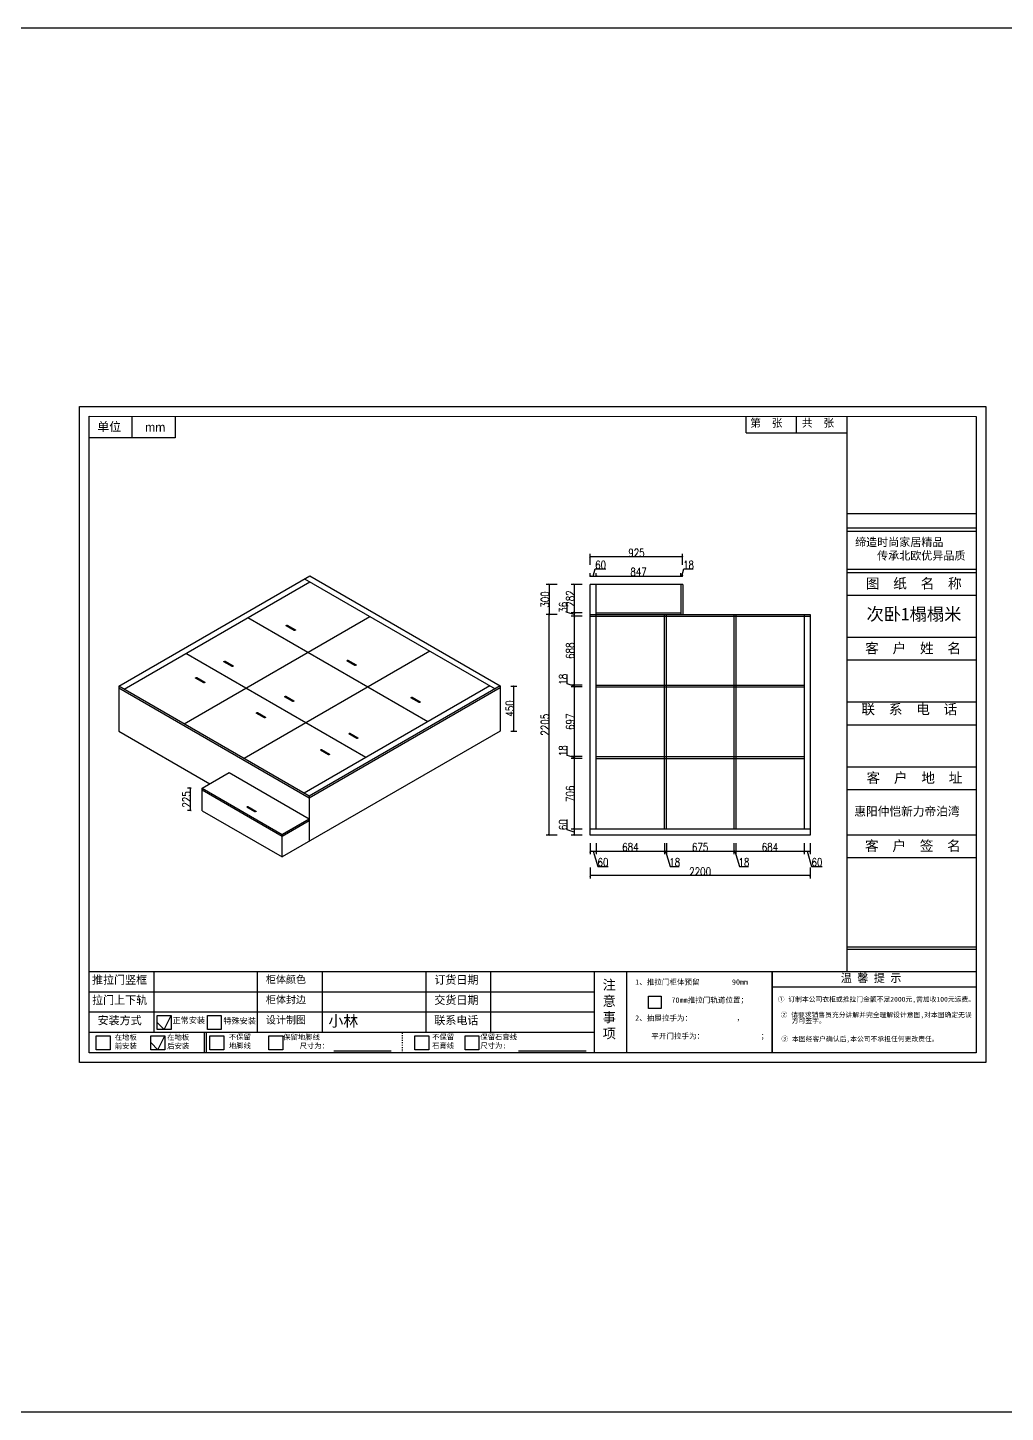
# Model space of a CAD drawing. Header units: millimetres. Extents: x 3255186 to 3429179, y -984851 to -941485.
# Drawn here: x 3290944 to 3300724, y -984851 to -971010 of the extents above; entities that cross this region are included whole.
import ezdxf

# ---------------------------------------------------------------- set-up
doc = ezdxf.new("R2010")
doc.units = ezdxf.units.MM
doc.header["$PDMODE"] = 35
doc.linetypes.add('ACAD_ISO03W100', pattern=[30, 12, -18])
doc.layers.add('块', color=7, linetype='Continuous', lineweight=30)
doc.styles.add('DIM_FONT', font='SIMPLEX.shx', dxfattribs={"width": 0.8})
doc.styles.add('ROMANS', font='romans')
doc.styles.get("Standard").update_dxf_attribs({"font": 'acaderef.shx', "bigfont": 'bigfont.shx'})
doc.styles.add('新宋体', font='', dxfattribs={"height": 80})
doc.styles.add('标注用字体', font='', dxfattribs={"height": 70})
doc.styles.get('新宋体').set_extended_font_data('NSimSun')
doc.styles.get('标注用字体').set_extended_font_data('FangSong_GB2312')
doc.dimstyles.new('ISO-25', dxfattribs={"dimtxt": 80, "dimasz": 20, "dimexe": 30, "dimexo": 80, "dimtad": 1, "dimdec": 0, "dimtxsty": 'DIM_FONT', "dimblk": 'ARCHTICK', "dimcen": 2.5, "dimadec": 0, "dimazin": 0, "dimtfac": 1, "dimtdec": 0, "dimtmove": 1, "dimatfit": 3, "dimfxl": 80, "dimfxlon": 1, "dimarcsym": 0})

# ---------------------------------------------------------------- blocks, each defined once
blk = doc.blocks.new('_ArchTick')
at = {"color": 0, "linetype": 'ByBlock', "const_width": 0.15}
blk.add_lwpolyline([(-0.5, -0.5), (0.5, 0.5)], dxfattribs=at)
blk = doc.blocks.new('*D675')
at = {"color": 0, "lineweight": -2, "ltscale": 5}
for p, q in [((3296571, -979163), (3296571, -979273)), ((3296571, -979243), (3296631, -979243)), ((3296601, -979243), (3296646, -979394)), ((3296631, -979163), (3296631, -979273)), ((3296646, -979394), (3296751, -979394))]:
    blk.add_line(p, q, dxfattribs=at)
at = {"layer": 'Defpoints', "color": 0, "ltscale": 5}
for p in [(3296571, -979021), (3296631, -979021), (3296631, -979243)]:
    blk.add_point(p, dxfattribs=at)
at = {"color": 0, "lineweight": -2, "ltscale": 5, "xscale": 20, "yscale": 20, "zscale": 20, "rotation": 180}
blk.add_blockref('_ArchTick', (3296571, -979243), dxfattribs=at)
at = {"color": 0, "lineweight": -2, "ltscale": 5, "xscale": 20, "yscale": 20, "zscale": 20}
blk.add_blockref('_ArchTick', (3296631, -979243), dxfattribs=at)
at = {"color": 0, "ltscale": 5, "insert": (3296699, -979353), "char_height": 80, "attachment_point": 5, "style": 'DIM_FONT'}
blk.add_mtext('60', dxfattribs=at)
blk = doc.blocks.new('*D676')
at = {"color": 0, "lineweight": -2, "ltscale": 5}
for p, q in [((3296631, -979163), (3296631, -979273)), ((3296631, -979243), (3297316, -979243)), ((3297316, -979163), (3297316, -979273))]:
    blk.add_line(p, q, dxfattribs=at)
at = {"layer": 'Defpoints', "color": 0, "ltscale": 5}
for p in [(3296631, -979021), (3297316, -979021), (3297316, -979243)]:
    blk.add_point(p, dxfattribs=at)
at = {"color": 0, "lineweight": -2, "ltscale": 5, "xscale": 20, "yscale": 20, "zscale": 20, "rotation": 180}
blk.add_blockref('_ArchTick', (3296631, -979243), dxfattribs=at)
at = {"color": 0, "lineweight": -2, "ltscale": 5, "xscale": 20, "yscale": 20, "zscale": 20}
blk.add_blockref('_ArchTick', (3297316, -979243), dxfattribs=at)
at = {"color": 0, "ltscale": 5, "insert": (3296973, -979202), "char_height": 80, "attachment_point": 5, "style": 'DIM_FONT'}
blk.add_mtext('684', dxfattribs=at)
blk = doc.blocks.new('*D677')
at = {"color": 0, "lineweight": -2, "ltscale": 5}
for p, q in [((3297316, -979163), (3297316, -979273)), ((3297316, -979243), (3297334, -979243)), ((3297325, -979243), (3297370, -979394)), ((3297334, -979163), (3297334, -979273)), ((3297370, -979394), (3297462, -979394))]:
    blk.add_line(p, q, dxfattribs=at)
at = {"layer": 'Defpoints', "color": 0, "ltscale": 5}
for p in [(3297316, -979021), (3297334, -979021), (3297334, -979243)]:
    blk.add_point(p, dxfattribs=at)
at = {"color": 0, "lineweight": -2, "ltscale": 5, "xscale": 20, "yscale": 20, "zscale": 20, "rotation": 180}
blk.add_blockref('_ArchTick', (3297316, -979243), dxfattribs=at)
at = {"color": 0, "lineweight": -2, "ltscale": 5, "xscale": 20, "yscale": 20, "zscale": 20}
blk.add_blockref('_ArchTick', (3297334, -979243), dxfattribs=at)
at = {"color": 0, "ltscale": 5, "insert": (3297416, -979353), "char_height": 80, "attachment_point": 5, "style": 'DIM_FONT'}
blk.add_mtext('18', dxfattribs=at)
blk = doc.blocks.new('*D678')
at = {"color": 0, "lineweight": -2, "ltscale": 5}
for p, q in [((3297334, -979163), (3297334, -979273)), ((3297334, -979243), (3298009, -979243)), ((3298009, -979163), (3298009, -979273))]:
    blk.add_line(p, q, dxfattribs=at)
at = {"layer": 'Defpoints', "color": 0, "ltscale": 5}
for p in [(3297334, -979021), (3298009, -979021), (3298009, -979243)]:
    blk.add_point(p, dxfattribs=at)
at = {"color": 0, "lineweight": -2, "ltscale": 5, "xscale": 20, "yscale": 20, "zscale": 20, "rotation": 180}
blk.add_blockref('_ArchTick', (3297334, -979243), dxfattribs=at)
at = {"color": 0, "lineweight": -2, "ltscale": 5, "xscale": 20, "yscale": 20, "zscale": 20}
blk.add_blockref('_ArchTick', (3298009, -979243), dxfattribs=at)
at = {"color": 0, "ltscale": 5, "insert": (3297671, -979202), "char_height": 80, "attachment_point": 5, "style": 'DIM_FONT'}
blk.add_mtext('675', dxfattribs=at)
blk = doc.blocks.new('*D679')
at = {"color": 0, "lineweight": -2, "ltscale": 5}
for p, q in [((3298009, -979163), (3298009, -979273)), ((3298009, -979243), (3298027, -979243)), ((3298018, -979243), (3298063, -979394)), ((3298027, -979163), (3298027, -979273)), ((3298063, -979394), (3298156, -979394))]:
    blk.add_line(p, q, dxfattribs=at)
at = {"layer": 'Defpoints', "color": 0, "ltscale": 5}
for p in [(3298009, -979021), (3298027, -979021), (3298027, -979243)]:
    blk.add_point(p, dxfattribs=at)
at = {"color": 0, "lineweight": -2, "ltscale": 5, "xscale": 20, "yscale": 20, "zscale": 20, "rotation": 180}
blk.add_blockref('_ArchTick', (3298009, -979243), dxfattribs=at)
at = {"color": 0, "lineweight": -2, "ltscale": 5, "xscale": 20, "yscale": 20, "zscale": 20}
blk.add_blockref('_ArchTick', (3298027, -979243), dxfattribs=at)
at = {"color": 0, "ltscale": 5, "insert": (3298109, -979353), "char_height": 80, "attachment_point": 5, "style": 'DIM_FONT'}
blk.add_mtext('18', dxfattribs=at)
blk = doc.blocks.new('*D680')
at = {"color": 0, "lineweight": -2, "ltscale": 5}
for p, q in [((3298027, -979163), (3298027, -979273)), ((3298027, -979243), (3298711, -979243)), ((3298711, -979163), (3298711, -979273))]:
    blk.add_line(p, q, dxfattribs=at)
at = {"layer": 'Defpoints', "color": 0, "ltscale": 5}
for p in [(3298027, -979021), (3298711, -979021), (3298711, -979243)]:
    blk.add_point(p, dxfattribs=at)
at = {"color": 0, "lineweight": -2, "ltscale": 5, "xscale": 20, "yscale": 20, "zscale": 20, "rotation": 180}
blk.add_blockref('_ArchTick', (3298027, -979243), dxfattribs=at)
at = {"color": 0, "lineweight": -2, "ltscale": 5, "xscale": 20, "yscale": 20, "zscale": 20}
blk.add_blockref('_ArchTick', (3298711, -979243), dxfattribs=at)
at = {"color": 0, "ltscale": 5, "insert": (3298369, -979202), "char_height": 80, "attachment_point": 5, "style": 'DIM_FONT'}
blk.add_mtext('684', dxfattribs=at)
blk = doc.blocks.new('*D681')
at = {"color": 0, "lineweight": -2, "ltscale": 5}
for p, q in [((3298711, -979163), (3298711, -979273)), ((3298711, -979243), (3298771, -979243)), ((3298741, -979243), (3298786, -979394)), ((3298771, -979163), (3298771, -979273)), ((3298786, -979394), (3298891, -979394))]:
    blk.add_line(p, q, dxfattribs=at)
at = {"layer": 'Defpoints', "color": 0, "ltscale": 5}
for p in [(3298711, -979021), (3298771, -979021), (3298771, -979243)]:
    blk.add_point(p, dxfattribs=at)
at = {"color": 0, "lineweight": -2, "ltscale": 5, "xscale": 20, "yscale": 20, "zscale": 20, "rotation": 180}
blk.add_blockref('_ArchTick', (3298711, -979243), dxfattribs=at)
at = {"color": 0, "lineweight": -2, "ltscale": 5, "xscale": 20, "yscale": 20, "zscale": 20}
blk.add_blockref('_ArchTick', (3298771, -979243), dxfattribs=at)
at = {"color": 0, "ltscale": 5, "insert": (3298839, -979353), "char_height": 80, "attachment_point": 5, "style": 'DIM_FONT'}
blk.add_mtext('60', dxfattribs=at)
blk = doc.blocks.new('*D682')
at = {"color": 0, "lineweight": -2, "ltscale": 5}
for p, q in [((3296571, -979406), (3296571, -979516)), ((3298771, -979486), (3296571, -979486)), ((3298771, -979406), (3298771, -979516))]:
    blk.add_line(p, q, dxfattribs=at)
at = {"layer": 'Defpoints', "color": 0, "ltscale": 5}
for p in [(3296571, -979081), (3298771, -979081), (3296571, -979486)]:
    blk.add_point(p, dxfattribs=at)
at = {"color": 0, "lineweight": -2, "ltscale": 5, "xscale": 20, "yscale": 20, "zscale": 20, "rotation": 180}
blk.add_blockref('_ArchTick', (3296571, -979486), dxfattribs=at)
at = {"color": 0, "lineweight": -2, "ltscale": 5, "xscale": 20, "yscale": 20, "zscale": 20}
blk.add_blockref('_ArchTick', (3298771, -979486), dxfattribs=at)
at = {"color": 0, "ltscale": 5, "insert": (3297671, -979446), "char_height": 80, "attachment_point": 5, "style": 'DIM_FONT'}
blk.add_mtext('2200', dxfattribs=at)
blk = doc.blocks.new('*D683')
at = {"color": 0, "lineweight": -2, "ltscale": 5}
for p, q in [((3296571, -976496), (3296571, -976462)), ((3296601, -976492), (3296622, -976421)), ((3296622, -976421), (3296727, -976421)), ((3296631, -976496), (3296631, -976462)), ((3296571, -976492), (3296631, -976492))]:
    blk.add_line(p, q, dxfattribs=at)
at = {"layer": 'Defpoints', "color": 0, "ltscale": 5}
for p in [(3296571, -976576), (3296631, -976492), (3296631, -976576)]:
    blk.add_point(p, dxfattribs=at)
at = {"color": 0, "lineweight": -2, "ltscale": 5, "xscale": 20, "yscale": 20, "zscale": 20, "rotation": 180}
blk.add_blockref('_ArchTick', (3296571, -976492), dxfattribs=at)
at = {"color": 0, "lineweight": -2, "ltscale": 5, "xscale": 20, "yscale": 20, "zscale": 20}
blk.add_blockref('_ArchTick', (3296631, -976492), dxfattribs=at)
at = {"color": 0, "ltscale": 5, "insert": (3296675, -976380), "char_height": 80, "attachment_point": 5, "style": 'DIM_FONT'}
blk.add_mtext('60', dxfattribs=at)
blk = doc.blocks.new('*D684')
at = {"color": 0, "lineweight": -2, "ltscale": 5}
for p, q in [((3296631, -976496), (3296631, -976462)), ((3297478, -976496), (3297478, -976462)), ((3296631, -976492), (3297478, -976492))]:
    blk.add_line(p, q, dxfattribs=at)
at = {"layer": 'Defpoints', "color": 0, "ltscale": 5}
for p in [(3296631, -976576), (3297478, -976492), (3297478, -976576)]:
    blk.add_point(p, dxfattribs=at)
at = {"color": 0, "lineweight": -2, "ltscale": 5, "xscale": 20, "yscale": 20, "zscale": 20, "rotation": 180}
blk.add_blockref('_ArchTick', (3296631, -976492), dxfattribs=at)
at = {"color": 0, "lineweight": -2, "ltscale": 5, "xscale": 20, "yscale": 20, "zscale": 20}
blk.add_blockref('_ArchTick', (3297478, -976492), dxfattribs=at)
at = {"color": 0, "ltscale": 5, "insert": (3297055, -976451), "char_height": 80, "attachment_point": 5, "style": 'DIM_FONT'}
blk.add_mtext('847', dxfattribs=at)
blk = doc.blocks.new('*D685')
at = {"color": 0, "lineweight": -2, "ltscale": 5}
for p, q in [((3297478, -976496), (3297478, -976462)), ((3297487, -976492), (3297508, -976421)), ((3297496, -976496), (3297496, -976462)), ((3297508, -976421), (3297601, -976421)), ((3297478, -976492), (3297496, -976492))]:
    blk.add_line(p, q, dxfattribs=at)
at = {"layer": 'Defpoints', "color": 0, "ltscale": 5}
for p in [(3297478, -976576), (3297496, -976492), (3297496, -976576)]:
    blk.add_point(p, dxfattribs=at)
at = {"color": 0, "lineweight": -2, "ltscale": 5, "xscale": 20, "yscale": 20, "zscale": 20, "rotation": 180}
blk.add_blockref('_ArchTick', (3297478, -976492), dxfattribs=at)
at = {"color": 0, "lineweight": -2, "ltscale": 5, "xscale": 20, "yscale": 20, "zscale": 20}
blk.add_blockref('_ArchTick', (3297496, -976492), dxfattribs=at)
at = {"color": 0, "ltscale": 5, "insert": (3297555, -976380), "char_height": 80, "attachment_point": 5, "style": 'DIM_FONT'}
blk.add_mtext('18', dxfattribs=at)
blk = doc.blocks.new('*D686')
at = {"color": 0, "lineweight": -2, "ltscale": 5}
for p, q in [((3296571, -976381), (3296571, -976271)), ((3297496, -976301), (3296571, -976301)), ((3297496, -976381), (3297496, -976271))]:
    blk.add_line(p, q, dxfattribs=at)
at = {"layer": 'Defpoints', "color": 0, "ltscale": 5}
for p in [(3296571, -976301), (3296571, -976576), (3297496, -976576)]:
    blk.add_point(p, dxfattribs=at)
at = {"color": 0, "lineweight": -2, "ltscale": 5, "xscale": 20, "yscale": 20, "zscale": 20, "rotation": 180}
blk.add_blockref('_ArchTick', (3296571, -976301), dxfattribs=at)
at = {"color": 0, "lineweight": -2, "ltscale": 5, "xscale": 20, "yscale": 20, "zscale": 20}
blk.add_blockref('_ArchTick', (3297496, -976301), dxfattribs=at)
at = {"color": 0, "ltscale": 5, "insert": (3297034, -976260), "char_height": 80, "attachment_point": 5, "style": 'DIM_FONT'}
blk.add_mtext('925', dxfattribs=at)
blk = doc.blocks.new('*D687')
at = {"color": 0, "lineweight": -2, "ltscale": 5}
for p, q in [((3296491, -976576), (3296381, -976576)), ((3296411, -976576), (3296411, -976858)), ((3296491, -976858), (3296381, -976858))]:
    blk.add_line(p, q, dxfattribs=at)
at = {"layer": 'Defpoints', "color": 0, "ltscale": 5}
for p in [(3296631, -976576), (3296411, -976858), (3296631, -976858)]:
    blk.add_point(p, dxfattribs=at)
at = {"color": 0, "lineweight": -2, "ltscale": 5, "xscale": 20, "yscale": 20, "zscale": 20}
for p, rotation in [((3296411, -976576), 90), ((3296411, -976858), 270)]:
    blk.add_blockref('_ArchTick', p, dxfattribs=dict(at, rotation=rotation))
at = {"color": 0, "ltscale": 5, "insert": (3296371, -976717), "char_height": 80, "attachment_point": 5, "rotation": 90, "style": 'DIM_FONT'}
blk.add_mtext('282', dxfattribs=at)
blk = doc.blocks.new('*D688')
at = {"color": 0, "lineweight": -2, "ltscale": 5}
for p, q in [((3296340, -976855), (3296340, -976753)), ((3296411, -976876), (3296340, -976855)), ((3296491, -976858), (3296381, -976858)), ((3296491, -976894), (3296381, -976894)), ((3296411, -976858), (3296411, -976894))]:
    blk.add_line(p, q, dxfattribs=at)
at = {"layer": 'Defpoints', "color": 0, "ltscale": 5}
for p in [(3296411, -976894), (3296631, -976858), (3296631, -976894)]:
    blk.add_point(p, dxfattribs=at)
at = {"color": 0, "lineweight": -2, "ltscale": 5, "xscale": 20, "yscale": 20, "zscale": 20}
for p, rotation in [((3296411, -976858), 90), ((3296411, -976894), 270)]:
    blk.add_blockref('_ArchTick', p, dxfattribs=dict(at, rotation=rotation))
at = {"color": 0, "ltscale": 5, "insert": (3296300, -976804), "char_height": 80, "attachment_point": 5, "rotation": 90, "style": 'DIM_FONT'}
blk.add_mtext('36', dxfattribs=at)
blk = doc.blocks.new('*D689')
at = {"color": 0, "lineweight": -2, "ltscale": 5}
for p, q in [((3296491, -976894), (3296381, -976894)), ((3296411, -976894), (3296411, -977582)), ((3296491, -977582), (3296381, -977582))]:
    blk.add_line(p, q, dxfattribs=at)
at = {"layer": 'Defpoints', "color": 0, "ltscale": 5}
for p in [(3296631, -976894), (3296411, -977582), (3296631, -977582)]:
    blk.add_point(p, dxfattribs=at)
at = {"color": 0, "lineweight": -2, "ltscale": 5, "xscale": 20, "yscale": 20, "zscale": 20}
for p, rotation in [((3296411, -976894), 90), ((3296411, -977582), 270)]:
    blk.add_blockref('_ArchTick', p, dxfattribs=dict(at, rotation=rotation))
at = {"color": 0, "ltscale": 5, "insert": (3296371, -977238), "char_height": 80, "attachment_point": 5, "rotation": 90, "style": 'DIM_FONT'}
blk.add_mtext('688', dxfattribs=at)
blk = doc.blocks.new('*D690')
at = {"color": 0, "lineweight": -2, "ltscale": 5}
for p, q in [((3296340, -977570), (3296340, -977477)), ((3296411, -977591), (3296340, -977570)), ((3296491, -977582), (3296381, -977582)), ((3296411, -977582), (3296411, -977600)), ((3296491, -977600), (3296381, -977600))]:
    blk.add_line(p, q, dxfattribs=at)
at = {"layer": 'Defpoints', "color": 0, "ltscale": 5}
for p in [(3296631, -977582), (3296411, -977600), (3296631, -977600)]:
    blk.add_point(p, dxfattribs=at)
at = {"color": 0, "lineweight": -2, "ltscale": 5, "xscale": 20, "yscale": 20, "zscale": 20}
for p, rotation in [((3296411, -977582), 90), ((3296411, -977600), 270)]:
    blk.add_blockref('_ArchTick', p, dxfattribs=dict(at, rotation=rotation))
at = {"color": 0, "ltscale": 5, "insert": (3296300, -977523), "char_height": 80, "attachment_point": 5, "rotation": 90, "style": 'DIM_FONT'}
blk.add_mtext('18', dxfattribs=at)
blk = doc.blocks.new('*D691')
at = {"color": 0, "lineweight": -2, "ltscale": 5}
for p, q in [((3296491, -977600), (3296381, -977600)), ((3296411, -977600), (3296411, -978297)), ((3296491, -978297), (3296381, -978297))]:
    blk.add_line(p, q, dxfattribs=at)
at = {"layer": 'Defpoints', "color": 0, "ltscale": 5}
for p in [(3296631, -977600), (3296411, -978297), (3296631, -978297)]:
    blk.add_point(p, dxfattribs=at)
at = {"color": 0, "lineweight": -2, "ltscale": 5, "xscale": 20, "yscale": 20, "zscale": 20}
for p, rotation in [((3296411, -977600), 90), ((3296411, -978297), 270)]:
    blk.add_blockref('_ArchTick', p, dxfattribs=dict(at, rotation=rotation))
at = {"color": 0, "ltscale": 5, "insert": (3296371, -977948), "char_height": 80, "attachment_point": 5, "rotation": 90, "style": 'DIM_FONT'}
blk.add_mtext('697', dxfattribs=at)
blk = doc.blocks.new('*D692')
at = {"color": 0, "lineweight": -2, "ltscale": 5}
for p, q in [((3296340, -978285), (3296340, -978192)), ((3296411, -978306), (3296340, -978285)), ((3296491, -978297), (3296381, -978297)), ((3296491, -978315), (3296381, -978315)), ((3296411, -978297), (3296411, -978315))]:
    blk.add_line(p, q, dxfattribs=at)
at = {"layer": 'Defpoints', "color": 0, "ltscale": 5}
for p in [(3296411, -978315), (3296631, -978297), (3296631, -978315)]:
    blk.add_point(p, dxfattribs=at)
at = {"color": 0, "lineweight": -2, "ltscale": 5, "xscale": 20, "yscale": 20, "zscale": 20}
for p, rotation in [((3296411, -978297), 90), ((3296411, -978315), 270)]:
    blk.add_blockref('_ArchTick', p, dxfattribs=dict(at, rotation=rotation))
at = {"color": 0, "ltscale": 5, "insert": (3296300, -978238), "char_height": 80, "attachment_point": 5, "rotation": 90, "style": 'DIM_FONT'}
blk.add_mtext('18', dxfattribs=at)
blk = doc.blocks.new('*D693')
at = {"color": 0, "lineweight": -2, "ltscale": 5}
for p, q in [((3296491, -978315), (3296381, -978315)), ((3296411, -978315), (3296411, -979021)), ((3296491, -979021), (3296381, -979021))]:
    blk.add_line(p, q, dxfattribs=at)
at = {"layer": 'Defpoints', "color": 0, "ltscale": 5}
for p in [(3296631, -978315), (3296411, -979021), (3296631, -979021)]:
    blk.add_point(p, dxfattribs=at)
at = {"color": 0, "lineweight": -2, "ltscale": 5, "xscale": 20, "yscale": 20, "zscale": 20}
for p, rotation in [((3296411, -978315), 90), ((3296411, -979021), 270)]:
    blk.add_blockref('_ArchTick', p, dxfattribs=dict(at, rotation=rotation))
at = {"color": 0, "ltscale": 5, "insert": (3296371, -978668), "char_height": 80, "attachment_point": 5, "rotation": 90, "style": 'DIM_FONT'}
blk.add_mtext('706', dxfattribs=at)
blk = doc.blocks.new('*D694')
at = {"color": 0, "lineweight": -2, "ltscale": 5}
for p, q in [((3296340, -979030), (3296340, -978925)), ((3296411, -979051), (3296340, -979030)), ((3296491, -979021), (3296381, -979021)), ((3296491, -979081), (3296381, -979081)), ((3296411, -979021), (3296411, -979081))]:
    blk.add_line(p, q, dxfattribs=at)
at = {"layer": 'Defpoints', "color": 0, "ltscale": 5}
for p in [(3296411, -979081), (3296571, -979081), (3296631, -979021)]:
    blk.add_point(p, dxfattribs=at)
at = {"color": 0, "lineweight": -2, "ltscale": 5, "xscale": 20, "yscale": 20, "zscale": 20}
for p, rotation in [((3296411, -979021), 90), ((3296411, -979081), 270)]:
    blk.add_blockref('_ArchTick', p, dxfattribs=dict(at, rotation=rotation))
at = {"color": 0, "ltscale": 5, "insert": (3296300, -978977), "char_height": 80, "attachment_point": 5, "rotation": 90, "style": 'DIM_FONT'}
blk.add_mtext('60', dxfattribs=at)
blk = doc.blocks.new('*D695')
at = {"color": 0, "lineweight": -2, "ltscale": 5}
for p, q in [((3296240, -976876), (3296130, -976876)), ((3296160, -979081), (3296160, -976876)), ((3296240, -979081), (3296130, -979081))]:
    blk.add_line(p, q, dxfattribs=at)
at = {"layer": 'Defpoints', "color": 0, "ltscale": 5}
for p in [(3296160, -976876), (3296571, -976876), (3296571, -979081)]:
    blk.add_point(p, dxfattribs=at)
at = {"color": 0, "lineweight": -2, "ltscale": 5, "xscale": 20, "yscale": 20, "zscale": 20}
for p, rotation in [((3296160, -976876), 90), ((3296160, -979081), 270)]:
    blk.add_blockref('_ArchTick', p, dxfattribs=dict(at, rotation=rotation))
at = {"color": 0, "ltscale": 5, "insert": (3296119, -977978), "char_height": 80, "attachment_point": 5, "rotation": 90, "style": 'DIM_FONT'}
blk.add_mtext('2205', dxfattribs=at)
blk = doc.blocks.new('*D696')
at = {"color": 0, "lineweight": -2, "ltscale": 5}
for p, q in [((3296240, -976576), (3296130, -976576)), ((3296160, -976576), (3296160, -976876)), ((3296240, -976876), (3296130, -976876))]:
    blk.add_line(p, q, dxfattribs=at)
at = {"layer": 'Defpoints', "color": 0, "ltscale": 5}
for p in [(3296571, -976576), (3296160, -976876), (3296571, -976876)]:
    blk.add_point(p, dxfattribs=at)
at = {"color": 0, "lineweight": -2, "ltscale": 5, "xscale": 20, "yscale": 20, "zscale": 20}
for p, rotation in [((3296160, -976576), 90), ((3296160, -976876), 270)]:
    blk.add_blockref('_ArchTick', p, dxfattribs=dict(at, rotation=rotation))
at = {"color": 0, "ltscale": 5, "insert": (3296119, -976726), "char_height": 80, "attachment_point": 5, "rotation": 90, "style": 'DIM_FONT'}
blk.add_mtext('300', dxfattribs=at)
blk = doc.blocks.new('*D697')
at = {"color": 0, "lineweight": -2, "ltscale": 5}
for p, q in [((3295778, -977591), (3295838, -977591)), ((3295808, -978041), (3295808, -977591)), ((3295778, -978041), (3295838, -978041))]:
    blk.add_line(p, q, dxfattribs=at)
at = {"layer": 'Defpoints', "color": 0, "ltscale": 5}
for p in [(3295671, -977591, 260), (3295808, -977591), (3295671, -978041, 260)]:
    blk.add_point(p, dxfattribs=at)
at = {"color": 0, "lineweight": -2, "ltscale": 5, "xscale": 20, "yscale": 20, "zscale": 20}
for p, rotation in [((3295808, -977591), 90), ((3295808, -978041), 270)]:
    blk.add_blockref('_ArchTick', p, dxfattribs=dict(at, rotation=rotation))
at = {"color": 0, "ltscale": 5, "insert": (3295767, -977816), "char_height": 80, "attachment_point": 5, "rotation": 90, "style": 'DIM_FONT'}
blk.add_mtext('450', dxfattribs=at)
blk = doc.blocks.new('*D700')
at = {"color": 0, "lineweight": -2, "ltscale": 5}
for p, q in [((3292581, -978612), (3292542, -978612)), ((3292572, -978837), (3292572, -978612)), ((3292581, -978837), (3292542, -978837))]:
    blk.add_line(p, q, dxfattribs=at)
at = {"layer": 'Defpoints', "color": 0, "ltscale": 5}
for p in [(3292572, -978612), (3292689, -978612, -395), (3292689, -978837, -395)]:
    blk.add_point(p, dxfattribs=at)
at = {"color": 0, "lineweight": -2, "ltscale": 5, "xscale": 20, "yscale": 20, "zscale": 20}
for p, rotation in [((3292572, -978612), 90), ((3292572, -978837), 270)]:
    blk.add_blockref('_ArchTick', p, dxfattribs=dict(at, rotation=rotation))
at = {"color": 0, "ltscale": 5, "insert": (3292532, -978725), "char_height": 80, "attachment_point": 5, "rotation": 90, "style": 'DIM_FONT'}
blk.add_mtext('225', dxfattribs=at)
blk = doc.blocks.new('*D882')
at = {"color": 0, "lineweight": -2, "ltscale": 5}
for p, q in [((3374292, -976336), (3374322, -976336)), ((3374292, -976336), (3374292, -976936)), ((3374212, -976936), (3374322, -976936))]:
    blk.add_line(p, q, dxfattribs=at)
at = {"layer": 'Defpoints', "color": 0, "ltscale": 5}
for p in [(3374263, -976336), (3292530, -976936), (3374292, -976936)]:
    blk.add_point(p, dxfattribs=at)
at = {"color": 0, "lineweight": -2, "ltscale": 5, "xscale": 20, "yscale": 20, "zscale": 20}
for p, rotation in [((3374292, -976336), 90), ((3374292, -976936), 270)]:
    blk.add_blockref('_ArchTick', p, dxfattribs=dict(at, rotation=rotation))
at = {"color": 0, "ltscale": 5, "insert": (3374251, -976636), "char_height": 80, "attachment_point": 5, "rotation": 90, "style": 'DIM_FONT'}
blk.add_mtext('600', dxfattribs=at)
blk = doc.blocks.new('M')
for p, q in [((7224, 24106), (7224, 32333)), ((7224, 32333), (18599, 32332)), ((18599, 32332), (18599, 24106)), ((7346, 24228), (7345, 32211)), ((7345, 32211), (18477, 32210)), ((7886, 31941), (7886, 32211)), ((8426, 32211), (8426, 31941)), ((15589, 32004), (15589, 32211)), ((16220, 32004), (16220, 32211)), ((16852, 32210), (16852, 25243)), ((18477, 32210), (18477, 24228)), ((15589, 32004), (16852, 32004)), ((8426, 31941), (7345, 31941)), ((16852, 30991), (18477, 30991)), ((16852, 30810), (18477, 30810)), ((16852, 30770), (18477, 30770)), ((16852, 30294), (18477, 30294)), ((16852, 30253), (18477, 30253)), ((16852, 29969), (18477, 29969)), ((16852, 29440), (18477, 29440)), ((16852, 29156), (18477, 29156)), ((16852, 28628), (18477, 28628)), ((16852, 28343), (18477, 28343)), ((16852, 27815), (18477, 27815)), ((16852, 27531), (18477, 27531)), ((16852, 26962), (18477, 26962)), ((16852, 26677), (18477, 26677)), ((16852, 25557), (18477, 25557)), ((16852, 25527), (18477, 25527)), ((18477, 25243), (7346, 25243)), ((8159, 24482), (8159, 25243)), ((9459, 24482), (9459, 25243)), ((10272, 24482), (10272, 25243)), ((11572, 24482), (11572, 25243)), ((12385, 24482), (12385, 25243)), ((13685, 24228), (13685, 25243)), ((14091, 24228), (14091, 25243)), ((15913, 25243), (15913, 24232)), ((15916, 25243), (15916, 24232)), ((18477, 25050), (15913, 25050)), ((13685, 24989), (7346, 24989)), ((13685, 24736), (7346, 24736)), ((13685, 24482), (7346, 24482)), ((8792, 24228), (8792, 24482)), ((8819, 24228), (8819, 24482)), ((18477, 24228), (7346, 24228)), ((10414, 24254), (11133, 24254)), ((12734, 24254), (13581, 24254)), ((18599, 24106), (7224, 24106))]:
    blk.add_line(p, q)
at = {"color": 0, "ltscale": 5}
for p, q in [((8286, 24520), (8372, 24696)), ((8199, 24608), (8286, 24520)), ((8121, 24354), (8207, 24266)), ((8207, 24266), (8294, 24442))]:
    blk.add_line(p, q, dxfattribs=at)
at = {"linetype": 'ACAD_ISO03W100'}
blk.add_line((11279, 24228), (11279, 24482), dxfattribs=at)
at = {"lineweight": 25}
for points in [[(7434, 24442), (7607, 24442), (7607, 24266), (7434, 24266)], [(8120, 24442), (8293, 24442), (8293, 24266), (8120, 24266)], [(8861, 24442), (9034, 24442), (9034, 24266), (8861, 24266)], [(9601, 24442), (9774, 24442), (9774, 24266), (9601, 24266)], [(11433, 24442), (11606, 24442), (11606, 24266), (11433, 24266)], [(12062, 24442), (12235, 24442), (12235, 24266), (12062, 24266)]]:
    blk.add_lwpolyline(points, close=True, dxfattribs=at)
at = {"layer": '块'}
blk.add_lwpolyline([(14364, 24939), (14524, 24939), (14524, 24783), (14364, 24783)], close=True, dxfattribs=at)
at = {"layer": '块', "lineweight": 25}
for points in [[(8199, 24696), (8372, 24696), (8372, 24520), (8199, 24520)], [(8828, 24696), (9001, 24696), (9001, 24520), (8828, 24520)]]:
    blk.add_lwpolyline(points, close=True, dxfattribs=at)
at = {"char_height": 109.1, "attachment_point": 5}
for s, insert in [('{\\fSimSun|b0|i0|c134|p54;单位}', (7596, 32074)), ('{\\fArial|b0|i0|c0|p32;mm}', (8174, 32074))]:
    blk.add_mtext(s, dxfattribs=dict(at, insert=insert))
at = {"attachment_point": 1}
for s, insert, char_height, width in [('{\\fSimSun|b0|i0|c134|p54;第  张}', (15641, 32177), 99.06, 2286.9), ('{\\fSimSun|b0|i0|c134|p54;共  张}', (16289, 32178), 99.06, 2286.9), ('{\\fSimSun|b0|i0|c134|p2;缔造时尚家居精品\\P    传承北欧优异品质}', (16957, 30683), 101.58, 1676.49), ('{\\fSimSun|b0|i0|c134|p54;推拉门竖框}', (7380, 25194), 101.58, 748), ('{\\fSimSun|b0|i0|c134|p54;订货日期}', (11676, 25194), 101.58, 567.91), ('{\\fSimSun|b0|i0|c134|p54;温 馨 提 示}', (16777, 25217), 101.58, 2345.16), ('{\\fSimHei|b0|i0|c134|p2;注意事项}', (13789, 25141), 121.9, 119.08), ('{\\fSimSun|b0|i0|c134|p54;拉门上下轨}', (7380, 24940), 101.58, 748), ('{\\fSimSun|b0|i0|c134|p54;交货日期}', (11676, 24940), 101.58, 567.91), ('{\\fSimSun|b0|i0|c134|p54;安装方式}', (7450, 24686), 101.58, 567.91), ('{\\fSimSun|b0|i0|c134|p54;正常安装}', (8390, 24672), 73.14, 538.56), ('{\\fSimSun|b0|i0|c134|p54;特殊安装}', (9029, 24665), 73.14, 538.56), ('{\\fSimSun|b0|i0|c134|p54;联系电话}', (11676, 24686), 101.58, 567.91), ('{\\fSimSun|b0|i0|c134|p54;在地板\\P前安装}', (7666, 24456), 65.83, 645.46), ('{\\fSimSun|b0|i0|c134|p54;在地板\\P后安装}', (8324, 24456), 65.83, 645.46), ('{\\fSimSun|b0|i0|c134|p54;不保留\\P地脚线}', (9098, 24460), 65.83, 645.46), ('{\\fSimSun|b0|i0|c134|p54;保留地脚线\\P    尺寸为：}', (9780, 24458), 65.83, 801.54), ('{\\fSimSun|b0|i0|c134|p54;不保留\\P\\fSimSun|b0|i0|c134|p2;石膏线}', (11648, 24460), 65.83, 645.46), ('{\\fSimSun|b0|i0|c134|p54;保留\\fSimSun|b0|i0|c134|p2;石膏线\\P尺寸为:}', (12254, 24460), 65.83, 645.46)]:
    blk.add_mtext(s, dxfattribs=dict(at, insert=insert, char_height=char_height, width=width))
for s, insert, char_height, width, style in [('图  纸  名  称', (17091, 30178), 126.2, 1414.86, '新宋体'), ('客  户  姓  名', (17083, 29365), 126.2, 1414.86, '新宋体'), ('联  系  电  话', (17036, 28600), 126.2, 1756.25, '新宋体'), ('客  户  地  址', (17100, 27740), 126.2, 1414.86, '新宋体'), ('客  户  签  名', (17081, 26887), 126.2, 1414.86, '新宋体'), ('柜体颜色  ', (9563, 25194), 92.1, 1815.91, '新宋体'), ('{\\fSimSun|b0|i0|c134|p2;1、推拉门柜体预留        90mm           \\P       \\P         70mm推拉门轨道位置；\\P\\P2、抽屉拉手为：\\L           \\l，\\P   \\P    平开门拉手为：\\L              \\l；\\P               }', (14197, 25149), 67.72, 4207.93, '标注用字体'), ('{\\fSimSun|b0|i0|c134|p54;柜体封边}', (9563, 24940), 92.1, 1815.91, '新宋体'), ('{\\fSimSun|b0|i0|c134|p54;设计制图}', (9563, 24686), 92.1, 1815.91, '新宋体')]:
    blk.add_mtext(s, dxfattribs=dict(at, insert=insert, char_height=char_height, width=width, style=style))
at = {"char_height": 101.55, "attachment_point": 1, "style": 'ROMANS'}
for s, insert in [('{\\fSimSun|b0|i0|c134|p2;\\H0.8x;     \\H0.75x;    ① 订制本公司衣柜或推拉门金额不足2000元,需加收100元运费。\\P        }', (15519, 24930)), ('{\\fSimSun|b0|i0|c134|p2;\\P\\H0.6x;        \u3000 ② 请要求销售员充分讲解并完全理解设计意图,对本图确定无误}', (15508, 24904)), ('{\\fSimSun|b0|i0|c134|p2;\\P\\H0.6x;\\P           方可签字。}', (15638, 24931)), ('{\\fSimSun|b0|i0|c134|p2;\\P\\H0.6x;           ③ 本图经客户确认后,本公司不承担任何更改责任。}', (15508, 24602))]:
    blk.add_mtext(s, dxfattribs=dict(at, insert=insert))

msp = doc.modelspace()

# ---------------------------------------------------------------- linework, layer by layer
at = {"ltscale": 5, "extrusion": (0, 0.816497, 0.57735)}
for p, q in [((3291855.9, -977593.2, 263.1), (3293765.6, -976490.7, -1296.2)), ((3291907.9, -977623.2, 305.5), (3293765.6, -976550.7, -1211.3)), ((3293713.6, -976520.7, -1253.8), (3295619, -977620.7, 301.9)), ((3293765.6, -976490.7, -1296.2), (3295670.9, -977590.7, 259.5)), ((3292508.3, -977969.9, 795.8), (3294366.1, -976897.4, -721)), ((3294947.8, -977948.2, 765.1), (3293146.3, -976908.2, -705.7)), ((3294328.5, -978305.8, 1270.7), (3292527.1, -977265.7, -200.1)), ((3294966.5, -977244, -230.8), (3293108.8, -978316.6, 1286)), ((3293761.3, -978693.3, 1818.8), (3291855.9, -977593.2, 263.1)), ((3295567, -977590.7, 259.5), (3293709.3, -978663.3, 1776.3)), ((3295670.9, -977590.7, 259.5), (3293761.3, -978693.3, 1818.8)), ((3293761.3, -978711.3, 1818.8), (3291855.9, -977611.2, 263.1)), ((3295670.9, -977608.7, 259.5), (3293761.3, -978711.3, 1818.8)), ((3292688.8, -978612.4, -394.6), (3292960.1, -978455.8, -616.1)), ((3292688.8, -978612.4, -394.6), (3293489.9, -979074.9, 259.5)), ((3292688.8, -978630.4, -394.6), (3293489.9, -979092.9, 259.5)), ((3292688.8, -978837.4, -394.6), (3293489.9, -979299.9, 259.5)), ((3293734.1, -978933.9, 60.1), (3293489.9, -979074.9, 259.5))]:
    msp.add_line(p, q, dxfattribs=at)
at = {"ltscale": 5}
for p, q in [((3296571.2, -979080.9), (3296571.2, -976575.9)), ((3297496.2, -976575.9), (3296571.2, -976575.9)), ((3296631.2, -979020.9), (3296631.2, -976575.9)), ((3297478.2, -976575.9), (3297478.2, -976875.9)), ((3297496.2, -976575.9), (3297496.2, -976875.9)), ((3296571.2, -976875.9), (3298771.2, -976875.9)), ((3296571.2, -976893.9), (3298771.2, -976893.9)), ((3296631.2, -976857.9), (3297478.2, -976857.9)), ((3297315.5, -979020.9), (3297315.5, -976875.9)), ((3297333.5, -979020.9), (3297333.5, -976875.9)), ((3298008.8, -976875.9), (3298008.8, -979020.9)), ((3298026.8, -976875.9), (3298026.8, -979020.9)), ((3298711.2, -976875.9), (3298711.2, -979020.9)), ((3298771.2, -976875.9), (3298771.2, -979080.9)), ((3291855.9, -977593.2, 263.1), (3291855.9, -978043.2, 263.1)), ((3295670.9, -977590.7, 259.5), (3295670.9, -978040.7, 259.5)), ((3296631.2, -977581.9), (3298711.2, -977581.9)), ((3296631.2, -977599.9), (3298711.2, -977599.9)), ((3291855.9, -978043.2, 263.1), (3292765.3, -978568.3, 263.1)), ((3295670.9, -978040.7, 259.5), (3293489.9, -979299.9, 259.5)), ((3296631.2, -978296.9), (3298711.2, -978296.9)), ((3296631.2, -978314.9), (3298711.2, -978314.9)), ((3292960.1, -978455.8, 1818.8), (3293761.3, -978918.3, 1818.8)), ((3292688.8, -978837.4, -394.6), (3292688.8, -978612.4, -394.6)), ((3293761.3, -978693.3, 1818.8), (3293761.3, -979143.3, 1818.8)), ((3293489.9, -979074.9, 259.5), (3293761.3, -978918.3, 259.5)), ((3293489.9, -979092.9, 259.5), (3293761.3, -978936.3, 259.5)), ((3293489.9, -979299.9, 259.5), (3293489.9, -979074.9, 259.5)), ((3298771.2, -979020.9), (3296571.2, -979020.9)), ((3298771.2, -979080.9), (3296571.2, -979080.9))]:
    msp.add_line(p, q, dxfattribs=at)
at = {"color": 6, "ltscale": 5}
msp.add_lwpolyline([(3255185.8, -971010.2), (3429012.1, -971010.2), (3429012.1, -984851.3), (3255185.8, -984851.3)], close=True, dxfattribs=at)
at = {"extrusion": (0, 0.816497, 0.57735)}
for points, elevation in [([(-3293541.3, 563571.9), (-3293621.8, 563652.5, -0.4142136), (-3293621.8, 563655.9), (-3293614.1, 563663.6, -0.4142136), (-3293610.7, 563663.6), (-3293530.2, 563583, -0.4142136), (-3293530.2, 563579.6), (-3293537.9, 563571.9, -0.4142136)], -798049.7), ([(-3292918.8, 564194.4), (-3292999.4, 564275, -0.4142136), (-3292999.4, 564278.4), (-3292991.7, 564286.1, -0.4142136), (-3292988.3, 564286.1), (-3292907.7, 564205.5, -0.4142136), (-3292907.7, 564202.1), (-3292915.4, 564194.4, -0.4142136)], -798049.7), ([(-3294148.4, 564179), (-3294228.9, 564259.6, -0.4142136), (-3294228.9, 564263), (-3294221.2, 564270.7, -0.4142136), (-3294217.8, 564270.7), (-3294137.2, 564190.1, -0.4142136), (-3294137.2, 564186.7), (-3294145, 564179, -0.4142136)], -798049.7), ([(-3292635.4, 564477.8), (-3292715.9, 564558.4, -0.4142136), (-3292715.9, 564561.8), (-3292708.2, 564569.5, -0.4142136), (-3292704.8, 564569.5), (-3292624.3, 564488.9, -0.4142136), (-3292624.3, 564485.5), (-3292632, 564477.8, -0.4142136)], -798049.7), ([(-3293525.9, 564801.5), (-3293606.5, 564882, -0.4142136), (-3293606.5, 564885.4), (-3293598.8, 564893.1, -0.4142136), (-3293595.4, 564893.1), (-3293514.8, 564812.6, -0.4142136), (-3293514.8, 564809.2), (-3293522.5, 564801.5, -0.4142136)], -798049.7), ([(-3294789.5, 564820.2), (-3294870.1, 564900.7, -0.4142136), (-3294870.1, 564904.1), (-3294862.4, 564911.9, -0.4142136), (-3294859, 564911.9), (-3294778.4, 564831.3, -0.4142136), (-3294778.4, 564827.9), (-3294786.1, 564820.2, -0.4142136)], -798049.7), ([(-3293242.4, 565084.9), (-3293323, 565165.5, -0.4142136), (-3293323, 565168.9), (-3293315.3, 565176.6, -0.4142136), (-3293311.9, 565176.6), (-3293231.3, 565096, -0.4142136), (-3293231.3, 565092.6), (-3293239.1, 565084.9, -0.4142136)], -798049.7), ([(-3294167.1, 565442.6), (-3294247.6, 565523.2, -0.4142136), (-3294247.6, 565526.6), (-3294239.9, 565534.3, -0.4142136), (-3294236.5, 565534.3), (-3294156, 565453.7, -0.4142136), (-3294156, 565450.3), (-3294163.7, 565442.6, -0.4142136)], -798049.7), ([(-3293883.6, 565726.1), (-3293964.2, 565806.7, -0.4142136), (-3293964.2, 565810), (-3293956.5, 565817.8, -0.4142136), (-3293953.1, 565817.8), (-3293872.5, 565737.2, -0.4142136), (-3293872.5, 565733.8), (-3293880.2, 565726.1, -0.4142136)], -798049.7), ([(-3293147.4, 566056.4), (-3293228, 566137, -0.4142136), (-3293228, 566140.4), (-3293220.3, 566148.1, -0.4142136), (-3293216.9, 566148.1), (-3293136.3, 566067.5, -0.4142136), (-3293136.3, 566064.1), (-3293144, 566056.4, -0.4142136)], -798513.8)]:
    msp.add_lwpolyline(points, format="xyb", close=True, dxfattribs=dict(at, elevation=elevation))

# ---------------------------------------------------------------- block references
at = {"xscale": 0.7970586622832343, "yscale": 0.7970586624578573, "zscale": 0.7970586624}
msp.add_blockref('M', (3285705.2, -1000568.7), dxfattribs=at)

# ---------------------------------------------------------------- texts
at = {"lineweight": 13, "insert": (3299334.9, -976808.9), "char_height": 126.66, "width": 2570.11, "attachment_point": 1, "style": '新宋体'}
msp.add_mtext('次卧1榻榻米', dxfattribs=at)
at = {"attachment_point": 1}
for s, insert, char_height, width in [('{\\fSimSun|b0|i0|c134|p2;惠阳仲恺新力帝泊湾}', (3299213, -978801.5), 85.837, 1829.185), ('{\\fSimSun|b0|i0|c134|p2;小林}', (3293952.4, -980884.7), 109.442, 1524.321)]:
    msp.add_mtext(s, dxfattribs=dict(at, insert=insert, char_height=char_height, width=width))

# ---------------------------------------------------------------- dimensions: what is measured, and where the dimension line sits
at = {"ltscale": 5}
for base, p1, p2, picture, middle in [((3296571.2, -976300.7), (3297496.2, -976575.9), (3296571.2, -976575.9), '*D686', (3297033.7, -976260)), ((3296631.2, -976491.7), (3296571.2, -976575.9), (3296631.2, -976575.9), '*D683', (3296623.1, -976380.1)), ((3297496.2, -976491.7), (3297478.2, -976575.9), (3297496.2, -976575.9), '*D685', (3297509.1, -976380.1)), ((3297478.2, -976491.7), (3296631.2, -976575.9), (3297478.2, -976575.9), '*D684', (3297054.7, -976451)), ((3296631.2, -979242.6), (3296571.2, -979020.9), (3296631.2, -979020.9), '*D675', (3296647.1, -979352.9)), ((3296571.2, -979486.2), (3298771.2, -979080.9), (3296571.2, -979080.9), '*D682', (3297671.2, -979445.6)), ((3297315.5, -979242.6), (3296631.2, -979020.9), (3297315.5, -979020.9), '*D676', (3296973.3, -979202)), ((3297333.5, -979242.6), (3297315.5, -979020.9), (3297333.5, -979020.9), '*D677', (3297370.4, -979352.9)), ((3298008.8, -979242.6), (3297333.5, -979020.9), (3298008.8, -979020.9), '*D678', (3297671.2, -979202)), ((3298026.8, -979242.6), (3298008.8, -979020.9), (3298026.8, -979020.9), '*D679', (3298063.8, -979352.9)), ((3298711.2, -979242.6), (3298026.8, -979020.9), (3298711.2, -979020.9), '*D680', (3298369, -979202)), ((3298771.2, -979242.6), (3298711.2, -979020.9), (3298771.2, -979020.9), '*D681', (3298787.1, -979352.9))]:
    dim = msp.add_linear_dim(base=base, p1=p1, p2=p2, dimstyle='ISO-25', dxfattribs=at)
    dim.commit()
    dim.dimension.update_dxf_attribs({"geometry": picture, "text_midpoint": middle})
for base, p1, p2, picture, middle in [((3374291.9, -976935.6), (3374262.6, -976335.6), (3292529.9, -976935.6), '*D882', (3374251.3, -976635.6)), ((3296159.7, -976875.9), (3296571.2, -976575.9), (3296571.2, -976875.9), '*D696', (3296119.1, -976725.9)), ((3296411.1, -976857.9), (3296631.2, -976575.9), (3296631.2, -976857.9), '*D687', (3296370.5, -976716.9)), ((3296411.1, -976893.9), (3296631.2, -976857.9), (3296631.2, -976893.9), '*D688', (3296299.6, -976854)), ((3296159.7, -976875.9), (3296571.2, -979080.9), (3296571.2, -976875.9), '*D695', (3296119.1, -977978.4)), ((3296411.1, -977581.9), (3296631.2, -976893.9), (3296631.2, -977581.9), '*D689', (3296370.5, -977237.9)), ((3296411.1, -977599.9), (3296631.2, -977581.9), (3296631.2, -977599.9), '*D690', (3296299.6, -977569)), ((3296411.1, -978296.9), (3296631.2, -977599.9), (3296631.2, -978296.9), '*D691', (3296370.5, -977948.4)), ((3296411.1, -978314.9), (3296631.2, -978296.9), (3296631.2, -978314.9), '*D692', (3296299.6, -978284)), ((3296411.1, -979020.9), (3296631.2, -978314.9), (3296631.2, -979020.9), '*D693', (3296370.5, -978667.9)), ((3296411.1, -979080.9), (3296631.2, -979020.9), (3296571.2, -979080.9), '*D694', (3296299.6, -979029))]:
    dim = msp.add_linear_dim(base=base, p1=p1, p2=p2, angle=90, dimstyle='ISO-25', dxfattribs=at)
    dim.commit()
    dim.dimension.update_dxf_attribs({"geometry": picture, "text_midpoint": middle})
for p1, p2, distance, picture, middle in [((3295670.9, -978040.7, 259.5), (3295670.9, -977590.7, 259.5), -136.9, '*D697', (3295767.2, -977815.7)), ((3292688.8, -978837.4, -394.6), (3292688.8, -978612.4, -394.6), 116.5, '*D700', (3292531.6, -978724.9))]:
    dim = msp.add_aligned_dim(p1=p1, p2=p2, distance=distance, dimstyle='ISO-25', dxfattribs=at)
    dim.commit()
    dim.dimension.update_dxf_attribs({"geometry": picture, "text_midpoint": middle})

doc.saveas('drawing.dxf')
